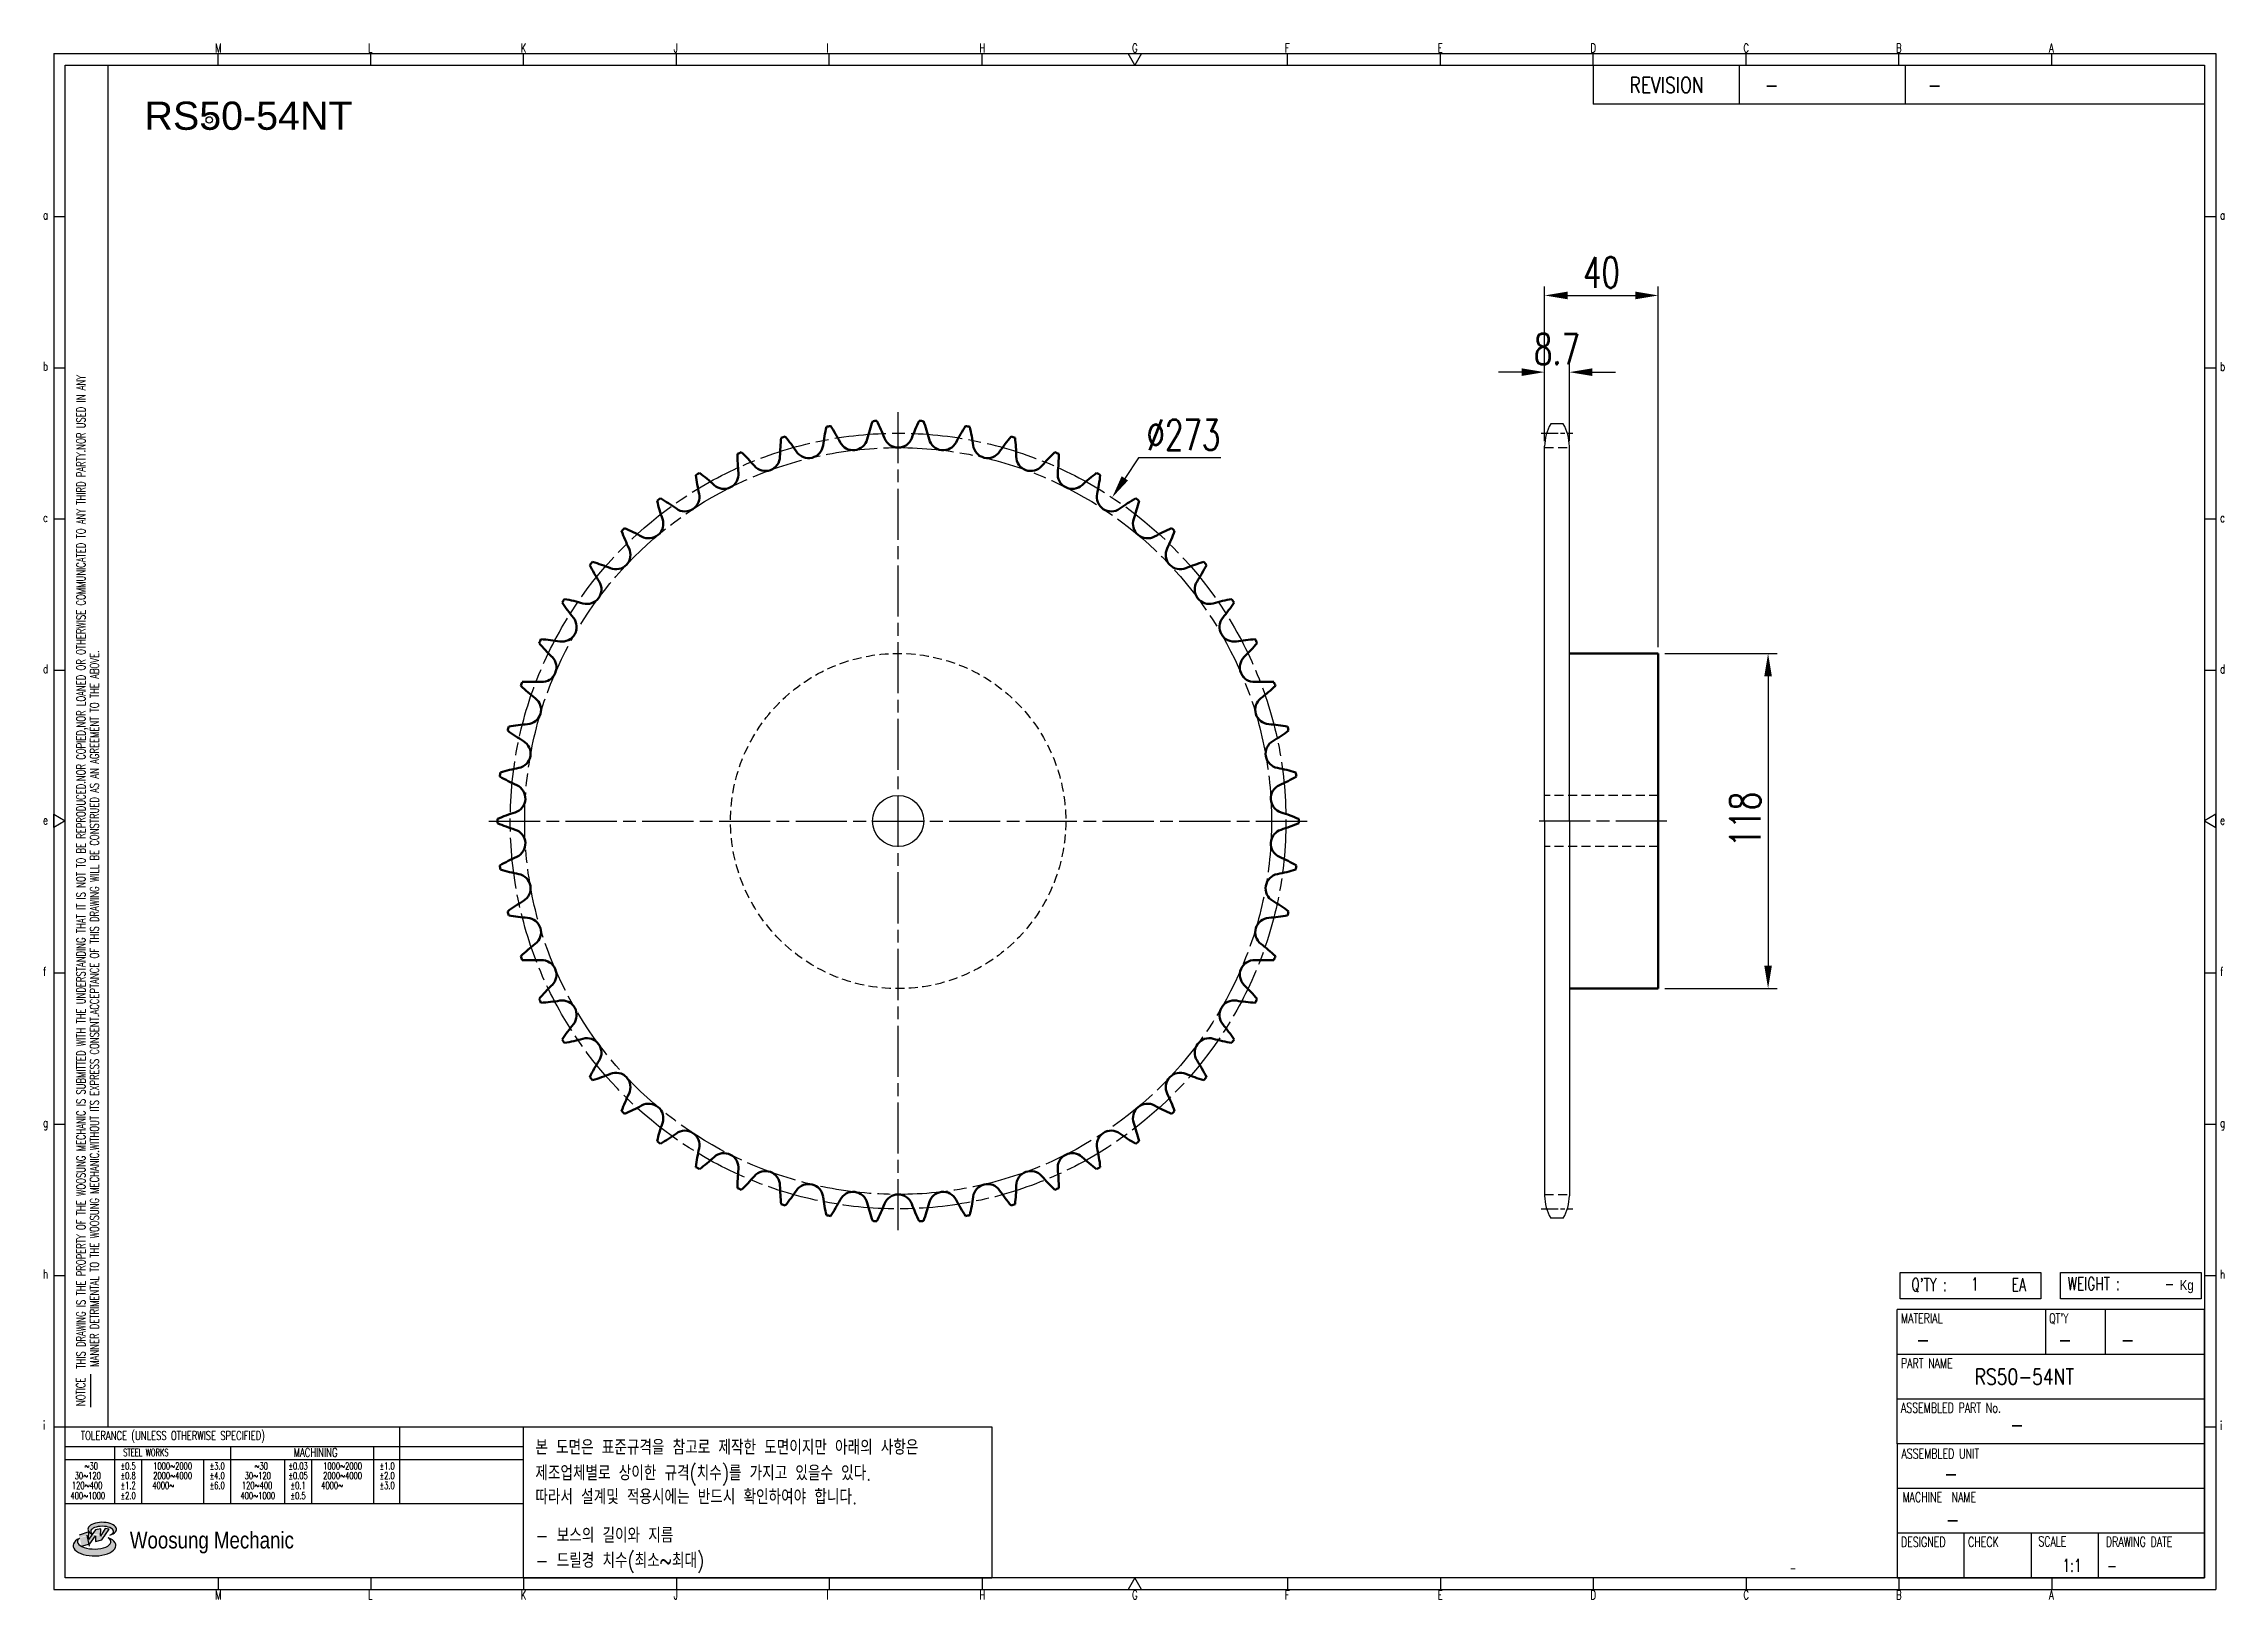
# Model space of a CAD drawing. Header units: millimetres. Extents: x 8306 to 9073, y 4748 to 5296.
import ezdxf
from ezdxf.enums import TextEntityAlignment as Align

# ---------------------------------------------------------------- set-up
doc = ezdxf.new("R2010")
doc.units = ezdxf.units.MM
for name, pattern in [('AM_ISO08W050', [18, 12, -1.5, 3, -1.5]), ('AM_ISO08W050x2', [9, 6, -0.75, 1.5, -0.75]), ('HIDDEN', [9.525, 6.35, -3.175])]:
    doc.linetypes.add(name, pattern=pattern)
for name, color, linetype, lineweight in [('20', 7, 'Continuous', 50), ('22', 30, 'AM_ISO08W050', 25), ('23', 40, 'AM_ISO08W050', 25), ('VIS', 7, 'Continuous', 50)]:
    doc.layers.add(name, color=color, linetype=linetype, lineweight=lineweight)
for name, color, linetype in [('HL', 2, 'HIDDEN'), ('S-DIM', 7, 'Continuous'), ('TITLE', 7, 'Continuous'), ('도면레이아웃', 7, 'Continuous')]:
    doc.layers.add(name, color=color, linetype=linetype)
doc.styles.add('HAN', font='ROMANS.shx', dxfattribs={"width": 0.7, "bigfont": 'whgtxt.shx'})
doc.styles.add('HKD_ST2', font='romans.shx', dxfattribs={"width": 0.7, "height": 4, "bigfont": '@extfont2.shx'})
doc.styles.add('HSG', font='SIMPLEX.shx', dxfattribs={"width": 0.7, "bigfont": 'HSG.shx'})
doc.styles.add('ROMANS', font='romans.shx', dxfattribs={"width": 0.7, "bigfont": 'whgtxt.shx'})
doc.styles.add('SLDTEXTSTYLE4', font='arial.ttf', dxfattribs={"width": 0.8})
doc.styles.get("Standard").update_dxf_attribs({"font": 'arial.ttf'})
doc.dimstyles.new('APP23', dxfattribs={"dimscale": 4.5, "dimtxt": 2.4, "dimasz": 1.8, "dimexe": 0.7, "dimexo": 0.5, "dimgap": 0.6, "dimtad": 1, "dimtoh": 1, "dimdec": 1, "dimrnd": 0.01, "dimzin": 9, "dimdsep": 46, "dimtxsty": 'HSG', "dimcen": 0, "dimclrd": 1, "dimclre": 1, "dimclrt": 256, "dimazin": 2, "dimtp": 1, "dimtm": 1, "dimtfac": 0.5, "dimtdec": 1, "dimtix": 1, "dimtofl": 0, "dimtmove": 0, "dimatfit": 3, "dimfxl": 0, "dimtvp": 1, "dimtolj": 2, "dimlwd": -1, "dimlwe": -1, "dimarcsym": 0})

# ---------------------------------------------------------------- blocks, each defined once
blk = doc.blocks.new('SUYWSHJH')
at = {"layer": '도면레이아웃'}
h = blk.add_hatch(color=10, dxfattribs=at)
h.paths.add_polyline_path([(1.544, 35.177), (1.554, 34.966), (1.779, 35.034), (2.054, 35.422), (1.908, 35.446), (1.728, 35.167), (1.741, 35.439), (1.547, 35.405), (1.292, 35.041), (1.295, 35.33), (0.943, 35.208), (1.03, 34.8), (1.336, 34.885)])
edge = h.paths.add_edge_path()
edge.add_ellipse((1.795, 35.421), major_axis=(-0.53, 0), ratio=0.487785, start_angle=122.36065, end_angle=403.39574)
edge.add_line((1.411, 35.244), (1.419, 35.261))
edge.add_ellipse((1.798, 35.344), major_axis=(-0.423, 0), ratio=0.444396, start_angle=131.58977, end_angle=386.19408, ccw=False)
edge = h.paths.add_edge_path()
edge.add_ellipse((1.512, 34.815), major_axis=(-0.793, 0), ratio=0.480113, start_angle=314.67633, end_angle=590.85213)
edge.add_ellipse((1.501, 34.958), major_axis=(-0.62, 0), ratio=0.43311, start_angle=331.7024, end_angle=574.42495, ccw=False)
for p, q in [((0, 90.118), (80.15, 90.118)), ((0, 90.118), (0, 33.191)), ((6.089, 89.693), (6.089, 90.118)), ((11.753, 89.693), (11.753, 90.118)), ((17.418, 89.693), (17.418, 90.118)), ((23.082, 89.693), (23.082, 90.118)), ((28.746, 89.693), (28.746, 90.118)), ((34.411, 89.693), (34.411, 90.118)), ((45.739, 89.693), (45.739, 90.118)), ((51.404, 89.693), (51.404, 90.118)), ((57.068, 89.693), (57.068, 90.118)), ((62.732, 89.693), (62.732, 90.118)), ((68.397, 89.693), (68.397, 90.118)), ((74.061, 89.693), (74.061, 90.118)), ((80.15, 90.118), (80.15, 33.191)), ((0, 84.085), (0.425, 84.085)), ((79.725, 84.085), (80.15, 84.085)), ((0, 78.478), (0.425, 78.478)), ((79.725, 78.478), (80.15, 78.478)), ((0, 72.87), (0.425, 72.87)), ((79.725, 72.87), (80.15, 72.87)), ((0, 67.262), (0.425, 67.262)), ((79.725, 67.262), (80.15, 67.262)), ((0, 56.047), (0.425, 56.047)), ((79.725, 56.047), (80.15, 56.047)), ((0, 50.439), (0.425, 50.439)), ((79.725, 50.439), (80.15, 50.439)), ((0, 44.832), (0.425, 44.832)), ((79.725, 44.832), (80.15, 44.832)), ((1.377, 39.947), (1.377, 41.174)), ((0, 39.224), (0.425, 39.224)), ((79.725, 39.224), (80.15, 39.224)), ((0, 33.191), (80.15, 33.191)), ((6.089, 33.616), (6.089, 33.191)), ((11.753, 33.616), (11.753, 33.191)), ((17.418, 33.616), (17.418, 33.191)), ((23.082, 33.616), (23.082, 33.191)), ((28.746, 33.616), (28.746, 33.191)), ((34.411, 33.616), (34.411, 33.191)), ((45.739, 33.616), (45.739, 33.191)), ((51.404, 33.616), (51.404, 33.191)), ((57.068, 33.616), (57.068, 33.191)), ((62.732, 33.616), (62.732, 33.191)), ((68.397, 33.616), (68.397, 33.191)), ((74.061, 33.616), (74.061, 33.191))]:
    blk.add_line(p, q)
at = {"color": 2}
for p, q in [((2.017, 39.224), (2.017, 89.693)), ((0.425, 39.224), (17.418, 39.224)), ((12.816, 39.224), (12.816, 36.382)), ((17.418, 33.616), (17.418, 39.224)), ((0.425, 38.487), (17.418, 38.487)), ((0.425, 38.012), (17.418, 38.012)), ((2.257, 38.487), (2.257, 36.382)), ((3.257, 38.012), (3.257, 36.382)), ((5.557, 38.012), (5.557, 36.382)), ((6.557, 38.5), (6.557, 36.382)), ((8.557, 38.012), (8.557, 36.382)), ((9.557, 38.026), (9.557, 36.382)), ((11.857, 38.487), (11.857, 36.382)), ((0.425, 36.382), (17.418, 36.382))]:
    blk.add_line(p, q, dxfattribs=at)
at = {"color": 6, "ltscale": 0.5}
for p, q in [((57.068, 89.693), (57.068, 88.246)), ((62.47, 89.693), (62.47, 88.246)), ((68.635, 89.693), (68.635, 88.246)), ((79.725, 88.246), (57.068, 88.246)), ((68.336, 38.59), (68.336, 43.563)), ((79.725, 43.563), (68.336, 43.563)), ((73.827, 43.563), (73.827, 41.905)), ((76.037, 43.563), (76.037, 41.905)), ((79.725, 38.59), (79.725, 43.563)), ((79.725, 41.905), (68.336, 41.905)), ((79.725, 40.248), (68.336, 40.248)), ((68.336, 38.59), (68.336, 33.616)), ((79.725, 38.59), (68.336, 38.59)), ((79.725, 33.616), (79.725, 38.59)), ((79.725, 36.932), (68.336, 36.932)), ((79.725, 35.274), (68.336, 35.274)), ((70.822, 33.616), (70.822, 35.274)), ((73.309, 33.616), (73.309, 35.274)), ((75.796, 33.616), (75.796, 35.274)), ((68.336, 33.616), (79.725, 33.616))]:
    blk.add_line(p, q, dxfattribs=at)
for points in [[(40.075, 89.693), (39.83, 90.118), (40.32, 90.118)], [(0.425, 89.693), (79.725, 89.693), (79.725, 33.616), (0.425, 33.616)], [(0.425, 61.679), (0, 61.433), (0, 61.924)], [(79.725, 61.679), (80.15, 61.433), (80.15, 61.924)], [(40.075, 33.616), (39.83, 33.191), (40.32, 33.191)]]:
    blk.add_lwpolyline(points, close=True)
at = {"layer": 'TITLE', "color": 20}
for p, q in [((68.449, 43.961), (68.449, 44.936)), ((68.449, 44.936), (73.654, 44.936)), ((73.654, 44.936), (73.654, 43.961)), ((74.39, 43.961), (74.39, 44.936)), ((74.39, 44.936), (79.595, 44.936)), ((79.595, 44.936), (79.595, 43.961)), ((73.654, 43.961), (68.449, 43.961)), ((79.595, 43.961), (74.39, 43.961))]:
    blk.add_line(p, q, dxfattribs=at)
at = {"layer": '도면레이아웃'}
for p, q in [((1.295, 35.33), (0.943, 35.208)), ((1.03, 34.8), (1.336, 34.885)), ((1.224, 35.208), (1.311, 34.8)), ((1.224, 35.208), (1.224, 35.208)), ((1.547, 35.405), (1.292, 35.041)), ((1.292, 35.041), (1.295, 35.33)), ((1.336, 34.885), (1.544, 35.177)), ((1.419, 35.261), (1.411, 35.244)), ((1.544, 35.177), (1.554, 34.966)), ((1.741, 35.439), (1.547, 35.405)), ((1.554, 34.966), (1.779, 35.034)), ((1.908, 35.446), (1.728, 35.167)), ((1.728, 35.167), (1.741, 35.439)), ((1.779, 35.034), (2.054, 35.422)), ((2.054, 35.422), (1.908, 35.446))]:
    blk.add_line(p, q, dxfattribs=at)
for centre, major_axis, ratio, start_param, end_param in [((1.795, 35.421), (-0.53, 0), 0.487785, 2.135596, 7.040584), ((1.512, 34.815), (-0.793, 0), 0.480113, 5.492138, 10.312315), ((1.501, 34.958), (-0.62, 0), 0.43311, 5.789299, 10.025607), ((1.798, 35.344), (-0.423, 0), 0.444396, 2.296675, 6.740358)]:
    blk.add_ellipse(centre, major_axis=major_axis, ratio=ratio, start_param=start_param, end_param=end_param, dxfattribs=at)
at = {"color": 4, "style": 'HKD_ST2', "width": 0.7}
for s, p in [('M', (5.988, 90.164)), ('L', (11.652, 90.164)), ('K', (17.316, 90.164)), ('J', (22.981, 90.164)), ('I', (28.645, 90.164)), ('H', (34.309, 90.164)), ('G', (39.974, 90.164)), ('F', (45.638, 90.164)), ('E', (51.302, 90.164)), ('D', (56.967, 90.164)), ('C', (62.631, 90.164)), ('B', (68.295, 90.164)), ('A', (73.96, 90.164)), ('a', (-0.395, 83.976)), ('a', (80.305, 83.97)), ('b', (-0.395, 78.368)), ('b', (80.305, 78.362)), ('c', (-0.395, 72.76)), ('c', (80.305, 72.754)), ('d', (-0.395, 67.153)), ('d', (80.305, 67.147)), ('e', (-0.395, 61.545)), ('e', (80.305, 61.539)), ('f', (-0.395, 55.937)), ('f', (80.305, 55.931)), ('g', (-0.395, 50.33)), ('g', (80.305, 50.324)), ('h', (-0.395, 44.722)), ('h', (80.305, 44.716)), ('i', (-0.395, 39.114)), ('i', (80.305, 39.108)), ('M', (5.988, 32.824)), ('L', (11.652, 32.824)), ('K', (17.316, 32.824)), ('J', (22.981, 32.824)), ('I', (28.645, 32.824)), ('H', (34.309, 32.824)), ('G', (39.974, 32.824)), ('F', (45.638, 32.824)), ('E', (51.302, 32.824)), ('D', (56.967, 32.824)), ('C', (62.631, 32.824)), ('B', (68.295, 32.824)), ('A', (73.96, 32.824))]:
    blk.add_text(s, height=0.326, dxfattribs=at).set_placement(p)
for s, height, style, width, p in [('REVISION', 0.5806, 'HAN', 0.8, (58.415, 88.664)), ('-', 0.581, 'HAN', 0.8, (63.426, 88.664)), ('-', 0.581, 'HAN', 0.8, (69.468, 88.664)), ("Q'TY : ", 0.4746, 'HKD_ST2', 0.7, (68.857, 44.253)), ('1', 0.475, 'HKD_ST2', 0.7, (71.071, 44.275)), ('EA', 0.4746, 'HKD_ST2', 0.7, (72.578, 44.253)), ('WEIGHT : ', 0.4746, 'HKD_ST2', 0.7, (74.65, 44.286)), ('-', 0.581, 'HAN', 0.8, (69.029, 42.157)), ('-', 0.581, 'HAN', 0.8, (74.289, 42.157)), ('-', 0.581, 'HAN', 0.8, (76.623, 42.157)), ('-', 0.581, 'HAN', 0.8, (72.515, 39.013)), ('-', 0.581, 'HAN', 0.8, (70.067, 37.189)), ('-', 0.581, 'HAN', 0.8, (70.126, 35.48)), ('1:1', 0.4746, 'HKD_ST2', 0.7, (74.458, 33.848)), ('-', 0.475, 'HKD_ST2', 0.7, (76.112, 33.837))]:
    blk.add_text(s, height=height, dxfattribs=dict(style=style, width=width)).set_placement(p)
at = {"color": 6, "style": 'HKD_ST2', "width": 0.7}
for s, p in [(' THIS DRAWING IS THE PROPERTY OF THE WOOSUNG MECHANIC IS SUBMITTED WITH THE UNDERSTANDING THAT IT IS NOT TO BE REPRODUCED.NOR COPIED,NOR LOANED OR OTHERWISE COMMUNICATED TO ANY THIRD PARTY.NOR USED IN ANY', (1.173, 41.217)), ('MANNER DETRIMENTAL TO THE WOOSUNG MECHANIC.WITHOUT ITS EXPRESS CONSENT.ACCEPTANCE OF THIS DRAWING WILL BE CONSTRUED AS AN AGREEMENT TO THE ABOVE.', (1.672, 41.447))]:
    blk.add_text(s, height=0.326266, rotation=90, dxfattribs=at).set_placement(p)
at = {"style": 'HKD_ST2', "width": 0.7}
blk.add_text('-', height=0.475, dxfattribs=at).set_placement((78.613, 44.286), align=Align.RIGHT)
at = {"color": 4, "style": 'HKD_ST2', "width": 0.7}
for s, height, p in [('MATERIAL', 0.3651, (68.474, 43.425)), ("QT'Y", 0.3651, (73.965, 43.425)), ('PART NAME', 0.3651, (68.474, 41.756)), ('ASSEMBLED PART No.', 0.36511, (68.474, 40.109)), ('ASSEMBLED UNIT', 0.36511, (68.49, 38.408)), ('MACHINE  NAME', 0.36511, (68.532, 36.794)), ('DESIGNED', 0.3651, (68.474, 35.136)), ('CHECK', 0.3651, (70.961, 35.136)), ('SCALE', 0.3651, (73.566, 35.153)), ('DRAWING DATE', 0.36511, (76.071, 35.141))]:
    blk.add_text(s, height=height, dxfattribs=at).set_placement(p, align=Align.TOP_LEFT)
at = {"style": 'HKD_ST2', "width": 0.7}
blk.add_text('NOTICE', height=0.3263, rotation=90, dxfattribs=at).set_placement((1.163, 39.988))
for s, height, style, width, p in [('TOLERANCE (UNLESS OTHERWISE SPECIFIED)', 0.32627, 'HKD_ST2', 0.7, (4.417, 38.896)), ('-', 0.326, 'ROMANS', 0.65, (64.469, 33.975))]:
    blk.add_text(s, height=height, dxfattribs=dict(style=style, width=width)).set_placement(p, align=Align.MIDDLE_CENTER)
at = {"color": 4, "style": 'HKD_ST2', "width": 0.7}
for s, height, p in [('STEEL WORKS', 0.26101, (3.416, 38.268)), ('MACHINING', 0.3263, (9.707, 38.27)), ('%%P0.5', 0.261, (2.757, 37.762)), ('%%P0.8', 0.261, (2.757, 37.411)), ('%%P3.0', 0.261, (6.057, 37.762)), ('%%P4.0', 0.261, (6.057, 37.411)), ('%%P0.03', 0.261, (9.057, 37.762)), ('%%P0.05', 0.261, (9.057, 37.411)), ('%%P1.0', 0.261, (12.357, 37.762)), ('%%P2.0', 0.261, (12.357, 37.411)), ('%%P1.2', 0.261, (2.757, 37.045)), ('%%P2.0', 0.261, (2.757, 36.67)), ('%%P6.0', 0.261, (6.057, 37.045)), ('%%P0.1', 0.261, (9.057, 37.045)), ('%%P0.5', 0.261, (9.057, 36.67)), ('%%P3.0', 0.261, (12.357, 37.045))]:
    blk.add_text(s, height=height, dxfattribs=at).set_placement(p, align=Align.MIDDLE)
for s, height, p in [('30%%126120', 0.261, (1.263, 37.411)), ('%%12630', 0.261, (1.389, 37.762)), ('2000%%1264000', 0.26101, (4.407, 37.411)), ('1000%%1262000', 0.26101, (4.407, 37.762)), ('30%%126120', 0.261, (7.563, 37.411)), ('%%12630', 0.261, (7.689, 37.762)), ('2000%%1264000', 0.26101, (10.707, 37.411)), ('1000%%1262000', 0.26101, (10.707, 37.762)), ('400%%1261000', 0.26101, (1.263, 36.67)), ('120%%126400', 0.26101, (1.237, 37.045)), ('4000%%126', 0.261, (4.061, 37.045)), ('400%%1261000', 0.26101, (7.563, 36.67)), ('120%%126400', 0.26101, (7.537, 37.045)), ('4000%%126', 0.261, (10.321, 37.045))]:
    blk.add_text(s, height=height, dxfattribs=at).set_placement(p, align=Align.MIDDLE_CENTER)
at = {"color": 1, "style": 'SLDTEXTSTYLE4', "width": 0.8}
blk.add_text('Woosung Mechanic', height=0.61957, dxfattribs=at).set_placement((2.822, 34.711))
at = {"layer": 'TITLE', "width": 0.8}
blk.add_text('Kg', height=0.3789, dxfattribs=at).set_placement((78.807, 44.286))
blk = doc.blocks.new('*D490')
at = {"layer": 'Defpoints', "color": 0, "transparency": 16777216}
for p in [(8681.97, 5136.07), (8531.31, 4908.38)]:
    blk.add_point(p, dxfattribs=at)
at = {"layer": 'S-DIM', "color": 1, "transparency": 16777216}
for p, q in [((8691.21, 5150.03), (8686.44, 5142.82)), ((8720.19, 5150.03), (8691.21, 5150.03))]:
    blk.add_line(p, q, dxfattribs=at)
blk.add_solid([(8685.32, 5143.57), (8687.57, 5142.08), (8681.97, 5136.07)], dxfattribs=at)
at = {"layer": 'S-DIM', "transparency": 16777216, "insert": (8707.05, 5158.13), "char_height": 10.8, "attachment_point": 5, "style": 'HSG'}
blk.add_mtext('\\A2;∅273', dxfattribs=at)
blk = doc.blocks.new('*D491')
at = {"layer": 'Defpoints', "color": 0, "transparency": 16777216}
for p in [(8842.9, 5180.21), (8834.2, 5153.65), (8842.9, 5153.65)]:
    blk.add_point(p, dxfattribs=at)
at = {"layer": 'S-DIM', "color": 1, "transparency": 16777216}
for p, q in [((8834.2, 5155.9), (8834.2, 5183.36)), ((8842.9, 5155.9), (8842.9, 5183.36)), ((8826.1, 5180.21), (8818, 5180.21)), ((8851, 5180.21), (8859.1, 5180.21))]:
    blk.add_line(p, q, dxfattribs=at)
for points in [[(8826.1, 5181.56), (8826.1, 5178.86), (8834.2, 5180.21)], [(8851, 5181.56), (8851, 5178.86), (8842.9, 5180.21)]]:
    blk.add_solid(points, dxfattribs=at)
at = {"layer": 'S-DIM', "transparency": 16777216, "insert": (8838.55, 5188.31), "char_height": 10.8, "attachment_point": 5, "style": 'HSG'}
blk.add_mtext('\\A2;8.7', dxfattribs=at)
blk = doc.blocks.new('*D492')
at = {"layer": 'Defpoints', "color": 0, "transparency": 16777216}
for p in [(8874.2, 5207.21), (8834.2, 5153.65), (8874.2, 5081.22)]:
    blk.add_point(p, dxfattribs=at)
at = {"layer": 'S-DIM', "color": 1, "transparency": 16777216}
for p, q in [((8834.2, 5155.9), (8834.2, 5210.36)), ((8842.3, 5207.21), (8866.1, 5207.21)), ((8874.2, 5083.47), (8874.2, 5210.36))]:
    blk.add_line(p, q, dxfattribs=at)
for points in [[(8842.3, 5208.56), (8842.3, 5205.86), (8834.2, 5207.21)], [(8866.1, 5208.56), (8866.1, 5205.86), (8874.2, 5207.21)]]:
    blk.add_solid(points, dxfattribs=at)
at = {"layer": 'S-DIM', "transparency": 16777216, "insert": (8854.2, 5215.31), "char_height": 10.8, "attachment_point": 5, "style": 'HSG'}
blk.add_mtext('\\A2;40', dxfattribs=at)
blk = doc.blocks.new('*D493')
at = {"layer": 'Defpoints', "color": 0, "transparency": 16777216}
for p in [(8874.2, 5081.22), (8874.2, 4963.22), (8912.85, 4963.22)]:
    blk.add_point(p, dxfattribs=at)
at = {"layer": 'S-DIM', "color": 1, "transparency": 16777216}
for p, q in [((8876.45, 5081.22), (8916, 5081.22)), ((8912.85, 5073.12), (8912.85, 4971.32)), ((8876.45, 4963.22), (8916, 4963.22))]:
    blk.add_line(p, q, dxfattribs=at)
for points in [[(8911.5, 5073.12), (8914.2, 5073.12), (8912.85, 5081.22)], [(8911.5, 4971.32), (8914.2, 4971.32), (8912.85, 4963.22)]]:
    blk.add_solid(points, dxfattribs=at)
at = {"layer": 'S-DIM', "transparency": 16777216, "insert": (8904.75, 5022.76), "char_height": 10.8, "attachment_point": 5, "rotation": 90, "style": 'HSG'}
blk.add_mtext('\\A2;118', dxfattribs=at)

msp = doc.modelspace()

# ---------------------------------------------------------------- linework, layer by layer
for p, q in [((8840.77, 5162.05), (8836.33, 5162.05)), ((8834.2, 5022.22), (8834.2, 5154.11)), ((8842.9, 5022.22), (8842.9, 5154.11)), ((8834.2, 5022.22), (8834.2, 4890.34)), ((8842.9, 5022.22), (8842.9, 4890.34)), ((8840.77, 4882.4), (8836.33, 4882.4))]:
    msp.add_line(p, q)
at = {"color": 4}
msp.add_lwpolyline([(8474.83, 4809.04), (8639.67, 4809.04), (8639.67, 4755.79), (8474.83, 4755.79)], close=True, dxfattribs=at)
for centre, radius in [((8364.19, 5268.96), 1.15), ((8606.64, 5022.22), 9)]:
    msp.add_circle(centre, radius)
for centre, start, end in [((8850.07, 5154.11), 150, 180), ((8827.03, 5154.11), 0, 30), ((8850.07, 4890.34), 180, 210), ((8827.03, 4890.34), 330, 0)]:
    msp.add_arc(centre, 15.87, start, end)
at = {"layer": '20'}
for centre, radius, start, end in [((8647.93, 5145.52), 68.28, 166.90311, 172.5), ((8606.64, 5022.22), 141.04, 99.70168, 100.29832), ((8525.68, 5123.97), 68.28, 27.5, 33.09689), ((8661.96, 5139.9), 68.28, 160.23645, 165.83333), ((8606.64, 5022.22), 141.04, 93.03502, 93.63165), ((8538.04, 5132.68), 68.28, 20.83333, 26.43022), ((8675.25, 5132.68), 68.28, 153.56978, 159.16667), ((8606.64, 5022.22), 141.04, 86.36835, 86.96498), ((8551.32, 5139.9), 68.28, 14.16667, 19.76355), ((8687.61, 5123.97), 68.28, 146.90311, 152.5), ((8606.64, 5022.22), 141.04, 79.70168, 80.29832), ((8565.36, 5145.52), 68.28, 7.5, 13.09689), ((8606.64, 5022.22), 141.04, 113.03502, 113.63165), ((8618.38, 5151.72), 68.28, 180.23645, 185.83333), ((8504.39, 5102.55), 68.28, 40.83333, 46.43022), ((8559.93, 5150.55), 5.13, 220.83333, 359.16667), ((8633.33, 5149.48), 68.28, 173.56978, 179.16667), ((8606.64, 5022.22), 141.04, 106.36835, 106.96498), ((8514.41, 5113.88), 68.28, 34.16667, 39.76355), ((8575.15, 5155.1), 5.13, 214.16667, 352.5), ((8590.79, 5157.86), 5.13, 207.5, 345.83333), ((8606.64, 5158.79), 5.13, 200.83333, 339.16667), ((8622.5, 5157.86), 5.13, 194.16667, 332.5), ((8638.14, 5155.1), 5.13, 187.5, 325.83333), ((8698.87, 5113.88), 68.28, 140.23645, 145.83333), ((8606.64, 5022.22), 141.04, 73.03502, 73.63165), ((8579.95, 5149.48), 68.28, 0.83333, 6.43022), ((8653.35, 5150.55), 5.13, 180.83333, 319.16667), ((8708.89, 5102.55), 68.28, 133.56978, 139.16667), ((8606.64, 5022.22), 141.04, 66.36835, 66.96498), ((8594.91, 5151.72), 68.28, 354.16667, 359.76355), ((8606.64, 5022.22), 141.04, 119.70168, 120.29832), ((8603.27, 5152.21), 68.28, 186.90311, 192.5), ((8495.76, 5090.14), 68.28, 47.5, 53.09689), ((8545.35, 5144.26), 5.13, 227.5, 5.83333), ((8667.93, 5144.26), 5.13, 174.16667, 312.5), ((8717.52, 5090.14), 68.28, 126.90311, 132.5), ((8606.64, 5022.22), 141.04, 59.70168, 60.29832), ((8610.02, 5152.21), 68.28, 347.5, 353.09689), ((8606.64, 5022.22), 141.04, 126.36835, 126.96498), ((8488.63, 5076.81), 68.28, 54.16667, 59.76355), ((8531.6, 5136.32), 5.13, 234.16667, 12.5), ((8681.68, 5136.32), 5.13, 167.5, 305.83333), ((8724.66, 5076.81), 68.28, 120.23645, 125.83333), ((8606.64, 5022.22), 141.04, 53.03502, 53.63165), ((8518.86, 5126.84), 5.13, 240.83333, 19.16667), ((8588.2, 5150.94), 68.28, 193.56978, 199.16667), ((8694.42, 5126.84), 5.13, 160.83333, 299.16667), ((8625.09, 5150.94), 68.28, 340.83333, 346.43022), ((8606.64, 5022.22), 141.04, 133.03502, 133.63165), ((8573.38, 5147.92), 68.28, 200.23645, 205.83333), ((8483.09, 5062.74), 68.28, 60.83333, 66.43022), ((8730.2, 5062.74), 68.28, 113.56978, 119.16667), ((8639.9, 5147.92), 68.28, 334.16667, 339.76355), ((8606.64, 5022.22), 141.04, 46.36835, 46.96498), ((8606.64, 5022.22), 141.04, 139.70168, 140.29832), ((8559.01, 5143.21), 68.28, 206.90311, 212.5), ((8479.22, 5048.12), 68.28, 67.5, 73.09689), ((8507.31, 5115.94), 5.13, 247.5, 25.83333), ((8705.97, 5115.94), 5.13, 154.16667, 292.5), ((8734.07, 5048.12), 68.28, 106.90311, 112.5), ((8654.27, 5143.21), 68.28, 327.5, 333.09689), ((8606.64, 5022.22), 141.04, 39.70168, 40.29832), ((8497.1, 5103.77), 5.13, 254.16667, 32.5), ((8716.18, 5103.77), 5.13, 147.5, 285.83333), ((8606.64, 5022.22), 141.04, 146.36835, 146.96498), ((8545.29, 5136.87), 68.28, 213.56978, 219.16667), ((8477.07, 5033.15), 68.28, 74.16667, 79.76355), ((8736.21, 5033.15), 68.28, 100.23645, 105.83333), ((8668, 5136.87), 68.28, 320.83333, 326.43022), ((8606.64, 5022.22), 141.04, 33.03502, 33.63165), ((8488.37, 5090.5), 5.13, 260.83333, 39.16667), ((8724.91, 5090.5), 5.13, 140.83333, 279.16667), ((8606.64, 5022.22), 141.04, 153.03502, 153.63165), ((8532.39, 5128.97), 68.28, 220.23645, 225.83333), ((8476.68, 5018.04), 68.28, 80.83333, 86.43022), ((8736.6, 5018.04), 68.28, 93.56978, 99.16667), ((8680.89, 5128.97), 68.28, 314.16667, 319.76355), ((8606.64, 5022.22), 141.04, 26.36835, 26.96498), ((8481.25, 5076.31), 5.13, 267.5, 45.83333), ((8732.04, 5076.31), 5.13, 134.16667, 272.5), ((8606.64, 5022.22), 141.04, 159.70168, 160.29832), ((8520.5, 5119.63), 68.28, 226.90311, 232.5), ((8478.05, 5002.98), 68.28, 87.5, 93.09689), ((8735.24, 5002.98), 68.28, 86.90311, 92.5), ((8692.78, 5119.63), 68.28, 307.5, 313.09689), ((8606.64, 5022.22), 141.04, 19.70168, 20.29832), ((8475.82, 5061.39), 5.13, 274.16667, 52.5), ((8737.47, 5061.39), 5.13, 127.5, 265.83333), ((8606.64, 5022.22), 141.04, 166.36835, 166.96498), ((8509.78, 5108.97), 68.28, 233.56978, 239.16667), ((8481.15, 4988.18), 68.28, 94.16667, 99.76355), ((8732.13, 4988.18), 68.28, 80.23645, 85.83333), ((8703.51, 5108.97), 68.28, 300.83333, 306.43022), ((8606.64, 5022.22), 141.04, 13.03502, 13.63165), ((8472.15, 5045.94), 5.13, 280.83333, 59.16667), ((8741.13, 5045.94), 5.13, 120.83333, 259.16667), ((8606.64, 5022.22), 141.04, 173.03502, 173.63165), ((8500.36, 5097.14), 68.28, 240.23645, 245.83333), ((8485.95, 4973.84), 68.28, 100.83333, 106.43022), ((8727.33, 4973.84), 68.28, 73.56978, 79.16667), ((8712.92, 5097.14), 68.28, 294.16667, 299.76355), ((8606.64, 5022.22), 141.04, 6.36835, 6.96498), ((8470.31, 5030.16), 5.13, 287.5, 65.83333), ((8742.97, 5030.16), 5.13, 114.16667, 252.5), ((8492.38, 4960.15), 68.28, 107.5, 113.09689), ((8606.64, 5022.22), 141.04, 179.70168, 180.29832), ((8492.38, 5084.29), 68.28, 246.90311, 252.5), ((8720.9, 4960.15), 68.28, 66.90311, 72.5), ((8720.9, 5084.29), 68.28, 287.5, 293.09689), ((8606.64, 5022.22), 141.04, 359.70168, 0.29832), ((8470.31, 5014.28), 5.13, 294.16667, 72.5), ((8742.97, 5014.28), 5.13, 107.5, 245.83333), ((8500.36, 4947.31), 68.28, 114.16667, 119.76355), ((8606.64, 5022.22), 141.04, 186.36835, 186.96498), ((8485.95, 5070.61), 68.28, 253.56978, 259.16667), ((8727.33, 5070.61), 68.28, 280.83333, 286.43022), ((8712.92, 4947.31), 68.28, 60.23645, 65.83333), ((8606.64, 5022.22), 141.04, 353.03502, 353.63165), ((8472.15, 4998.51), 5.13, 300.83333, 79.16667), ((8741.13, 4998.51), 5.13, 100.83333, 239.16667), ((8509.78, 4935.48), 68.28, 120.83333, 126.43022), ((8606.64, 5022.22), 141.04, 193.03502, 193.63165), ((8703.51, 4935.48), 68.28, 53.56978, 59.16667), ((8606.64, 5022.22), 141.04, 346.36835, 346.96498), ((8481.15, 5056.27), 68.28, 260.23645, 265.83333), ((8475.82, 4983.06), 5.13, 307.5, 85.83333), ((8737.47, 4983.06), 5.13, 94.16667, 232.5), ((8732.13, 5056.27), 68.28, 274.16667, 279.76355), ((8520.5, 4924.82), 68.28, 127.5, 133.09689), ((8606.64, 5022.22), 141.04, 199.70168, 200.29832), ((8692.78, 4924.82), 68.28, 46.90311, 52.5), ((8606.64, 5022.22), 141.04, 339.70168, 340.29832), ((8478.05, 5041.47), 68.28, 266.90311, 272.5), ((8481.25, 4968.13), 5.13, 314.16667, 92.5), ((8732.04, 4968.13), 5.13, 87.5, 225.83333), ((8735.24, 5041.47), 68.28, 267.5, 273.09689), ((8532.39, 4915.48), 68.28, 134.16667, 139.76355), ((8606.64, 5022.22), 141.04, 206.36835, 206.96498), ((8476.68, 5026.41), 68.28, 273.56978, 279.16667), ((8488.37, 4953.94), 5.13, 320.83333, 99.16667), ((8724.91, 4953.94), 5.13, 80.83333, 219.16667), ((8736.6, 5026.41), 68.28, 260.83333, 266.43022), ((8680.89, 4915.48), 68.28, 40.23645, 45.83333), ((8606.64, 5022.22), 141.04, 333.03502, 333.63165), ((8545.29, 4907.58), 68.28, 140.83333, 146.43022), ((8606.64, 5022.22), 141.04, 213.03502, 213.63165), ((8477.07, 5011.29), 68.28, 280.23645, 285.83333), ((8497.1, 4940.67), 5.13, 327.5, 105.83333), ((8716.18, 4940.67), 5.13, 74.16667, 212.5), ((8736.21, 5011.29), 68.28, 254.16667, 259.76355), ((8668, 4907.58), 68.28, 33.56978, 39.16667), ((8606.64, 5022.22), 141.04, 326.36835, 326.96498), ((8559.01, 4901.23), 68.28, 147.5, 153.09689), ((8654.27, 4901.23), 68.28, 26.90311, 32.5), ((8606.64, 5022.22), 141.04, 219.70168, 220.29832), ((8479.22, 4996.33), 68.28, 286.90311, 292.5), ((8507.31, 4928.51), 5.13, 334.16667, 112.5), ((8705.97, 4928.51), 5.13, 67.5, 205.83333), ((8734.07, 4996.33), 68.28, 247.5, 253.09689), ((8606.64, 5022.22), 141.04, 319.70168, 320.29832), ((8573.38, 4896.52), 68.28, 154.16667, 159.76355), ((8483.09, 4981.71), 68.28, 293.56978, 299.16667), ((8518.86, 4917.61), 5.13, 340.83333, 119.16667), ((8694.42, 4917.61), 5.13, 60.83333, 199.16667), ((8730.2, 4981.71), 68.28, 240.83333, 246.43022), ((8639.9, 4896.52), 68.28, 20.23645, 25.83333), ((8606.64, 5022.22), 141.04, 226.36835, 226.96498), ((8588.2, 4893.51), 68.28, 160.83333, 166.43022), ((8531.6, 4908.13), 5.13, 347.5, 125.83333), ((8681.68, 4908.13), 5.13, 54.16667, 192.5), ((8625.09, 4893.51), 68.28, 13.56978, 19.16667), ((8606.64, 5022.22), 141.04, 313.03502, 313.63165), ((8606.64, 5022.22), 141.04, 233.03502, 233.63165), ((8488.63, 4967.64), 68.28, 300.23645, 305.83333), ((8603.27, 4892.24), 68.28, 167.5, 173.09689), ((8545.35, 4900.18), 5.13, 354.16667, 132.5), ((8667.93, 4900.18), 5.13, 47.5, 185.83333), ((8610.02, 4892.24), 68.28, 6.90311, 12.5), ((8724.66, 4967.64), 68.28, 234.16667, 239.76355), ((8606.64, 5022.22), 141.04, 306.36835, 306.96498), ((8606.64, 5022.22), 141.04, 239.70168, 240.29832), ((8495.76, 4954.31), 68.28, 306.90311, 312.5), ((8618.38, 4892.72), 68.28, 174.16667, 179.76355), ((8504.39, 4941.89), 68.28, 313.56978, 319.16667), ((8559.93, 4893.89), 5.13, 0.83333, 139.16667), ((8653.35, 4893.89), 5.13, 40.83333, 179.16667), ((8708.89, 4941.89), 68.28, 220.83333, 226.43022), ((8594.91, 4892.72), 68.28, 0.23645, 5.83333), ((8717.52, 4954.31), 68.28, 227.5, 233.09689), ((8606.64, 5022.22), 141.04, 299.70168, 300.29832), ((8606.64, 5022.22), 141.04, 246.36835, 246.96498), ((8633.33, 4894.96), 68.28, 180.83333, 186.43022), ((8514.41, 4930.57), 68.28, 320.23645, 325.83333), ((8575.15, 4889.34), 5.13, 7.5, 145.83333), ((8647.93, 4898.92), 68.28, 187.5, 193.09689), ((8590.79, 4886.58), 5.13, 14.16667, 152.5), ((8606.64, 4885.66), 5.13, 20.83333, 159.16667), ((8622.5, 4886.58), 5.13, 27.5, 165.83333), ((8565.36, 4898.92), 68.28, 346.90311, 352.5), ((8638.14, 4889.34), 5.13, 34.16667, 172.5), ((8698.87, 4930.57), 68.28, 214.16667, 219.76355), ((8579.95, 4894.96), 68.28, 353.56978, 359.16667), ((8606.64, 5022.22), 141.04, 293.03502, 293.63165), ((8606.64, 5022.22), 141.04, 253.03502, 253.63165), ((8606.64, 5022.22), 141.04, 259.70168, 260.29832), ((8525.68, 4920.48), 68.28, 326.90311, 332.5), ((8661.96, 4904.55), 68.28, 194.16667, 199.76355), ((8538.04, 4911.77), 68.28, 333.56978, 339.16667), ((8675.25, 4911.77), 68.28, 200.83333, 206.43022), ((8551.32, 4904.55), 68.28, 340.23645, 345.83333), ((8687.61, 4920.48), 68.28, 207.5, 213.09689), ((8606.64, 5022.22), 141.04, 279.70168, 280.29832), ((8606.64, 5022.22), 141.04, 286.36835, 286.96498), ((8606.64, 5022.22), 141.04, 266.36835, 266.96498), ((8606.64, 5022.22), 141.04, 273.03502, 273.63165)]:
    msp.add_arc(centre, radius, start, end, dxfattribs=at)
at = {"layer": '22', "linetype": 'AM_ISO08W050x2'}
for p, q in [((8833.02, 5158.74), (8844.08, 5158.74)), ((8833.02, 4885.71), (8844.08, 4885.71))]:
    msp.add_line(p, q, dxfattribs=at)
at = {"layer": '23', "color": 4, "linetype": 'AM_ISO08W050x2', "ltscale": 3}
for p, q in [((8606.64, 4878.18), (8606.64, 5166.27)), ((8462.6, 5022.22), (8750.69, 5022.22)), ((8877.23, 5022.22), (8831.17, 5022.22))]:
    msp.add_line(p, q, dxfattribs=at)
for radius in [136.51, 131.43]:
    msp.add_circle((8606.64, 5022.22), radius, dxfattribs=at)
at = {"layer": 'HL', "ltscale": 0.5}
for p, q in [((8834.2, 5153.65), (8842.9, 5153.65)), ((8874.2, 5031.22), (8834.2, 5031.22)), ((8874.2, 5013.22), (8834.2, 5013.22)), ((8834.2, 4890.79), (8842.9, 4890.79))]:
    msp.add_line(p, q, dxfattribs=at)
msp.add_circle((8606.64, 5022.22), 59, dxfattribs=at)
at = {"layer": 'VIS'}
for p, q in [((8874.2, 5081.22), (8842.9, 5081.22)), ((8874.2, 5081.22), (8874.2, 4963.22)), ((8874.2, 4963.22), (8842.9, 4963.22))]:
    msp.add_line(p, q, dxfattribs=at)

# ---------------------------------------------------------------- block references
at = {"xscale": 9.49539871366783, "yscale": 9.49539871366783, "zscale": 9.49539871366783}
msp.add_blockref('SUYWSHJH', (8309.44, 4436.6), dxfattribs=at)

# ---------------------------------------------------------------- texts
at = {"color": 2}
msp.add_text('RS50-54NT', height=9.921, dxfattribs=at).set_placement((8341.41, 5265.5))
at = {"style": 'HAN', "width": 0.8}
msp.add_text('RS50-54NT', height=5.513, dxfattribs=at).set_placement((8985.58, 4823.87))
at = {"color": 4, "style": 'HAN', "width": 0.8}
for s, p in [('본 도면은 표준규격을 참고로 제작한 도면이지만 아래의 사항은', (8478.96, 4799.19)), ('제조업체별로 상이한 규격(치수)를 가지고 있을수 있다.', (8478.96, 4790.14)), ('따라서 설계및 적용시에는 반드시 확인하여야 합니다.', (8478.96, 4781.75)), ('- 보스의 길이와 지름', (8478.96, 4768.22)), ('- 드릴경 치수(최소~최대)', (8478.96, 4759.34))]:
    msp.add_text(s, height=5.2164, dxfattribs=at).set_placement(p)

# ---------------------------------------------------------------- dimensions: what is measured, and where the dimension line sits
at = {"layer": 'S-DIM'}
dim = msp.add_linear_dim(base=(8874.2, 5207.21), p1=(8834.2, 5153.65), p2=(8874.2, 5081.22), dimstyle='APP23', dxfattribs=at)
dim.commit()
dim.dimension.update_dxf_attribs({"geometry": '*D492', "text_midpoint": (8854.2, 5215.31)})
dim = msp.add_linear_dim(base=(8842.9, 5180.21), p1=(8834.2, 5153.65), p2=(8842.9, 5153.65), dimstyle='APP23', dxfattribs=at)
dim.commit()
dim.dimension.update_dxf_attribs({"geometry": '*D491', "text_midpoint": (8838.55, 5180.21), "dimtype": 160})
dim = msp.add_diameter_dim_2p(p1=(8531.31, 4908.38), p2=(8681.97, 5136.07), dimstyle='APP23', dxfattribs=at)
dim.commit()
dim.dimension.update_dxf_attribs({"geometry": '*D490', "text_midpoint": (8707.05, 5150.03), "dimtype": 163})
dim = msp.add_linear_dim(base=(8912.85, 4963.22), p1=(8874.2, 5081.22), p2=(8874.2, 4963.22), angle=90, dimstyle='APP23', dxfattribs=at)
dim.commit()
dim.dimension.update_dxf_attribs({"geometry": '*D493', "text_midpoint": (8912.85, 5022.76), "dimtype": 160})

doc.saveas('drawing.dxf')
